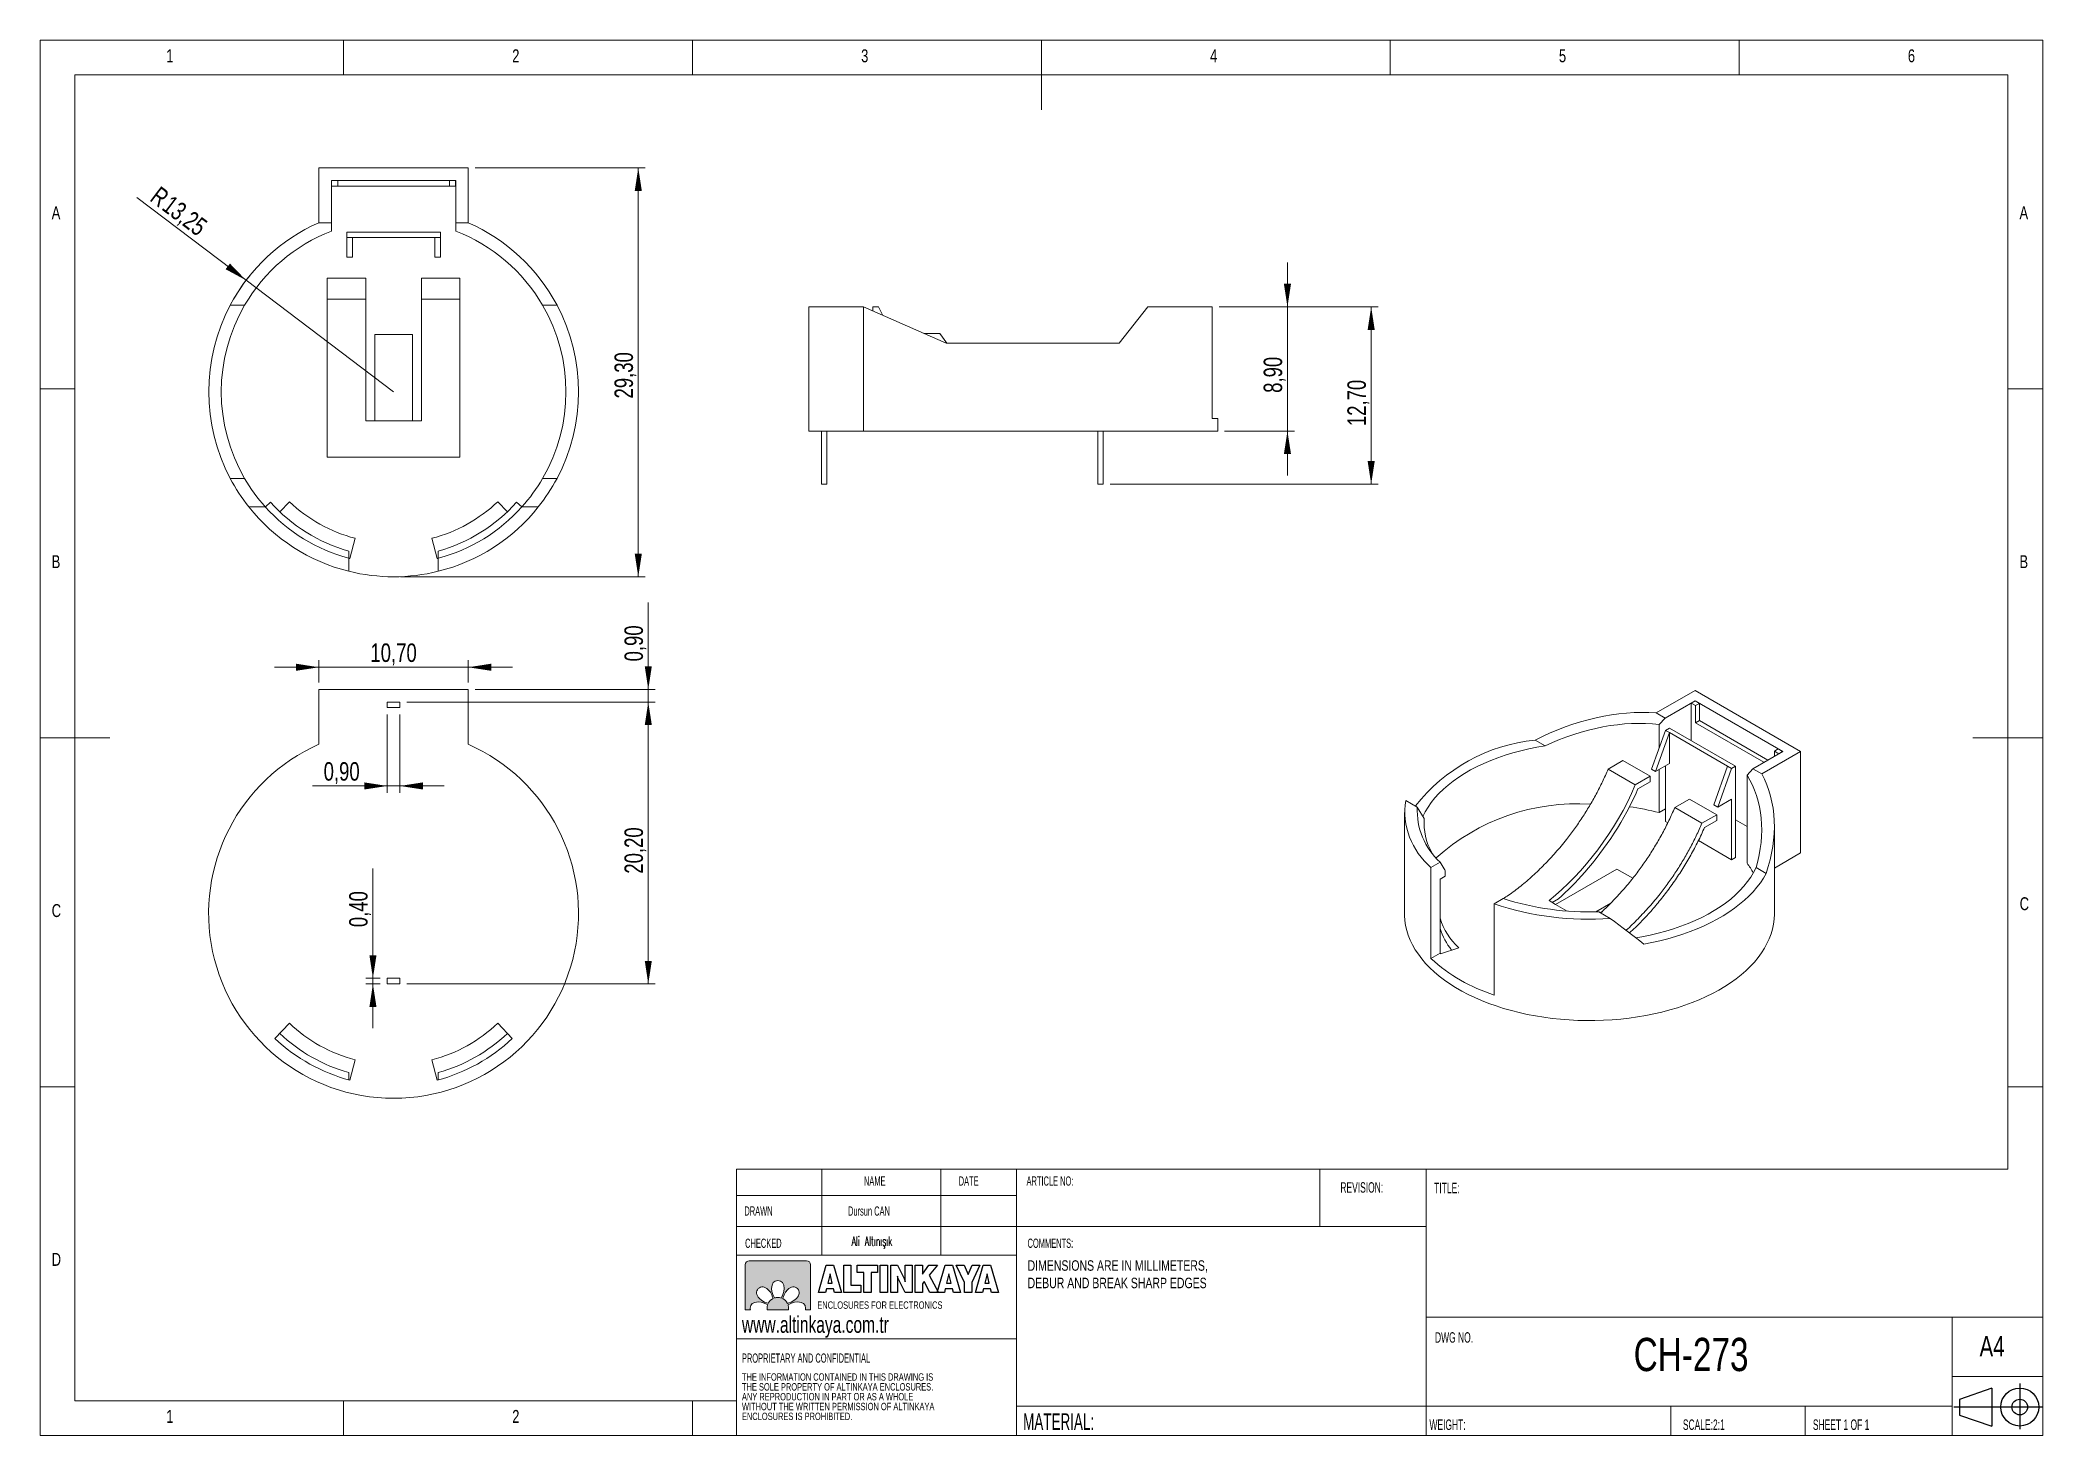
# Model space of a CAD drawing. Header units: millimetres. Extents: x 5 to 292, y 5 to 205.
import ezdxf

# ---------------------------------------------------------------- set-up
doc = ezdxf.new("R2010")
doc.units = ezdxf.units.MM
doc.layers.add('FORMAT', color=7, linetype='Continuous')
doc.layers.add('LAYER2', color=1, linetype='Continuous')
doc.layers.add('LAYER1', color=7, linetype='Continuous', lineweight=15)
doc.styles.add('SLDTEXTSTYLE0', font='TXT', dxfattribs={"width": 0.7})
doc.styles.add('SLDTEXTSTYLE1', font='TXT', dxfattribs={"width": 0.75})
doc.styles.add('SLDTEXTSTYLE2', font='TXT', dxfattribs={"width": 0.605})
doc.styles.add('SLDTEXTSTYLE3', font='TXT', dxfattribs={"width": 0.605, "bigfont": 'bigfont'})
doc.dimstyles.new('SLDDIMSTYLE0', dxfattribs={"dimtxt": 2.645833, "dimasz": 3.302, "dimexe": 0, "dimexo": 0.0625, "dimgap": 0.661458, "dimtad": 2, "dimlfac": 0.5, "dimrnd": 1e-09, "dimzin": 12, "dimdsep": 46, "dimtxsty": 'SLDTEXTSTYLE1', "dimsah": 1, "dimcen": 0.09, "dimadec": 0, "dimazin": 0, "dimtfac": 1, "dimtofl": 0, "dimtmove": 0, "dimatfit": 3, "dimfxl": 1, "dimtolj": 1, "dimtzin": 12, "dimarcsym": 0})
doc.dimstyles.new('SLDDIMSTYLE1', dxfattribs={"dimtxt": 2.645833, "dimasz": 3.302, "dimexe": 0, "dimexo": 0.0625, "dimgap": 0.661458, "dimtad": 2, "dimlfac": 0.5, "dimrnd": 1e-09, "dimzin": 12, "dimdsep": 46, "dimtxsty": 'SLDTEXTSTYLE1', "dimsah": 1, "dimcen": 0.09, "dimadec": 0, "dimazin": 0, "dimtfac": 1, "dimtofl": 0, "dimtmove": 0, "dimatfit": 3, "dimfxl": 1, "dimtolj": 1, "dimtzin": 12, "dimarcsym": 0})
doc.dimstyles.new('SLDDIMSTYLE2', dxfattribs={"dimtxt": 2.645833, "dimasz": 3.302, "dimexe": 0, "dimexo": 0.0625, "dimgap": 0.661458, "dimtad": 2, "dimlfac": 0.5, "dimrnd": 1e-09, "dimzin": 12, "dimdsep": 46, "dimtxsty": 'SLDTEXTSTYLE1', "dimsah": 1, "dimcen": 0.09, "dimadec": 0, "dimazin": 0, "dimtfac": 1, "dimtofl": 0, "dimtmove": 0, "dimatfit": 3, "dimfxl": 1, "dimtolj": 1, "dimtzin": 12, "dimarcsym": 0})

# ---------------------------------------------------------------- blocks, each defined once
blk = doc.blocks.new('Block4')
at = {"color": 7, "linetype": 'Continuous', "lineweight": 0, "insert": (0.07, 1.37), "char_height": 1.3229, "attachment_point": 1, "style": 'SLDTEXTSTYLE0'}
blk.add_mtext('ENCLOSURES FOR ELECTRONICS', dxfattribs=at)
blk = doc.blocks.new('Block5')
at = {"layer": 'FORMAT'}
for p, q in [((6.79, 7.34), (1.01, 5.34)), ((6.79, 7.34), (6.79, 0.54)), ((11.82, 8.19), (11.82, 0)), ((0, 4.03), (15.88, 4.03)), ((1.01, 5.34), (1.01, 2.54)), ((1.01, 2.54), (6.79, 0.54))]:
    blk.add_line(p, q, dxfattribs=at)
for radius in [3.4, 1.4]:
    blk.add_circle((11.82, 3.99), radius, dxfattribs=at)
blk = doc.blocks.new('Block6')
at = {"layer": 'FORMAT', "color": 250}
for p, q in [((0, 0), (1.27, 4.36)), ((1.27, 4.36), (2.44, 4.36)), ((2.44, 4.36), (3.71, 0)), ((4.04, 0), (4.04, 4.36)), ((4.04, 4.36), (5.2, 4.36)), ((5.2, 4.36), (5.2, 1.16)), ((6.19, 3.21), (6.19, 4.36)), ((6.19, 4.36), (9.41, 4.36)), ((7.23, 3.21), (6.19, 3.21)), ((7.23, 0), (7.23, 3.21)), ((9.41, 3.21), (8.39, 3.21)), ((8.39, 3.21), (8.39, 0)), ((9.41, 4.36), (9.41, 3.21)), ((9.82, 0), (9.82, 4.36)), ((9.82, 4.36), (11, 4.36)), ((11, 4.36), (11, 0)), ((11.52, 0), (11.52, 4.36)), ((11.52, 4.36), (12.62, 4.36)), ((12.62, 4.36), (13.64, 2.33)), ((13.82, 2.3), (13.82, 4.36)), ((13.82, 4.36), (14.92, 4.36)), ((14.92, 4.36), (14.92, 0)), ((15.42, 0), (15.42, 4.36)), ((15.42, 4.36), (16.57, 4.36)), ((16.57, 4.36), (16.57, 2.92)), ((16.57, 2.92), (17.61, 4.36)), ((17.61, 4.36), (18.96, 4.36)), ((18.96, 4.36), (17.67, 2.75)), ((18.94, 0), (20.21, 4.36)), ((20.21, 4.36), (21.38, 4.36)), ((21.38, 4.36), (22.65, 0)), ((23.27, 1.61), (21.94, 4.36)), ((21.94, 4.36), (23.22, 4.36)), ((23.22, 4.36), (23.84, 2.87)), ((23.84, 2.87), (24.47, 4.36)), ((25.72, 4.36), (24.42, 1.61)), ((24.47, 4.36), (25.72, 4.36)), ((25, 0), (26.27, 4.36)), ((26.27, 4.36), (27.44, 4.36)), ((27.44, 4.36), (28.71, 0)), ((1.14, 0), (0, 0)), ((1.28, 0.58), (1.14, 0)), ((2.43, 0.58), (1.28, 0.58)), ((1.86, 3), (1.49, 1.49)), ((1.49, 1.49), (2.22, 1.49)), ((2.22, 1.49), (1.86, 3)), ((2.56, 0), (2.43, 0.58)), ((3.71, 0), (2.56, 0)), ((6.77, 0), (4.04, 0)), ((5.2, 1.16), (6.77, 1.16)), ((6.77, 1.16), (6.77, 0)), ((8.39, 0), (7.23, 0)), ((11, 0), (9.82, 0)), ((12.62, 0), (11.52, 0)), ((12.62, 2.04), (12.62, 0)), ((13.82, 0), (12.8, 2.01)), ((14.92, 0), (13.82, 0)), ((16.57, 0), (15.42, 0)), ((16.86, 1.75), (16.57, 1.39)), ((16.57, 1.39), (16.57, 0)), ((17.74, 0), (16.86, 1.75)), ((17.67, 2.75), (19.12, 0)), ((19.12, 0), (17.74, 0)), ((20.08, 0), (18.94, 0)), ((20.22, 0.58), (20.08, 0)), ((21.37, 0.58), (20.22, 0.58)), ((20.8, 3), (20.43, 1.49)), ((20.43, 1.49), (21.16, 1.49)), ((21.16, 1.49), (20.8, 3)), ((21.5, 0), (21.37, 0.58)), ((22.65, 0), (21.5, 0)), ((23.27, 0), (23.27, 1.61)), ((24.42, 0), (23.27, 0)), ((24.42, 1.61), (24.42, 0)), ((26.14, 0), (25, 0)), ((26.28, 0.58), (26.14, 0)), ((27.43, 0.58), (26.28, 0.58)), ((26.86, 3), (26.49, 1.49)), ((26.49, 1.49), (27.21, 1.49)), ((27.21, 1.49), (26.86, 3)), ((27.56, 0), (27.43, 0.58)), ((28.71, 0), (27.56, 0))]:
    blk.add_line(p, q, dxfattribs=at)
for points in [[(12.7, 2.26), (12.67, 2.37), (12.63, 2.5), (12.59, 2.64)], [(12.59, 2.64), (12.6, 2.56), (12.61, 2.48), (12.62, 2.4)], [(12.62, 2.4), (12.62, 2.31), (12.62, 2.19), (12.62, 2.04)], [(12.8, 2.01), (12.77, 2.07), (12.74, 2.16), (12.7, 2.26)], [(13.64, 2.33), (13.67, 2.28), (13.7, 2.19), (13.73, 2.09)], [(13.73, 2.09), (13.77, 1.99), (13.81, 1.86), (13.85, 1.71)], [(13.82, 1.97), (13.82, 2.06), (13.82, 2.17), (13.82, 2.3)], [(13.85, 1.71), (13.84, 1.79), (13.83, 1.87), (13.82, 1.97)]]:
    blk.add_open_spline(points, degree=3, dxfattribs=at)
blk = doc.blocks.new('SW_NOTE_0')
at = {"layer": 'LAYER1', "color": 0, "char_height": 1.5, "attachment_point": 1, "style": 'SLDTEXTSTYLE1'}
for s, insert in [('DIMENSIONS ARE IN MILLIMETERS, ', (0, 1.93)), ('DEBUR AND BREAK SHARP EDGES', (0, -0.57))]:
    blk.add_mtext(s, dxfattribs=dict(at, insert=insert))
blk = doc.blocks.new('SW_NOTE_1')
at = {"layer": 'LAYER1', "color": 0, "char_height": 1.0583, "attachment_point": 1, "style": 'SLDTEXTSTYLE2'}
for s, insert in [('THE INFORMATION CONTAINED IN THIS DRAWING IS ', (0, 1.36)), ('ANY REPRODUCTION IN PART OR AS A WHOLE ', (0, -1.46)), ('WITHOUT THE WRITTEN PERMISSION OF ALTINKAYA ', (0, -2.87)), ('THE SOLE PROPERTY OF ALTINKAYA ENCLOSURES.  ', (0, -0.05)), ('ENCLOSURES IS PROHIBITED.', (0, -4.28))]:
    blk.add_mtext(s, dxfattribs=dict(at, insert=insert))
blk = doc.blocks.new('*D6')
at = {"layer": 'LAYER1'}
for q in [(18.87, 182.43), (55.66, 154.58)]:
    blk.add_line((34.53, 170.57), q, dxfattribs=at)
blk.add_arc((55.66, 154.58), 26.5, 140.7239, 149.9393, dxfattribs=at)
blk.add_solid([(34.53, 170.57), (32.21, 172.97), (31.59, 172.16)], dxfattribs=at)
at = {"layer": 'LAYER1', "attachment_point": 1, "rotation": 322.885, "style": 'SLDTEXTSTYLE1'}
for s, insert, char_height in [('R', (22.19, 184.18), 2.65), ('13,25', (23.9, 182.89), 2.646)]:
    blk.add_mtext(s, dxfattribs=dict(at, insert=insert, char_height=char_height))
blk = doc.blocks.new('*D7')
at = {"layer": 'LAYER1'}
for p, q in [((67.36, 186.68), (91.73, 186.68)), ((90.73, 186.68), (90.73, 128.08)), ((56.66, 128.08), (91.73, 128.08))]:
    blk.add_line(p, q, dxfattribs=at)
for points in [[(90.73, 186.68), (90.22, 183.38), (91.24, 183.38)], [(90.73, 128.08), (91.24, 131.38), (90.22, 131.38)]]:
    blk.add_solid(points, dxfattribs=at)
at = {"layer": 'LAYER1', "insert": (87.32, 153.63), "char_height": 2.646, "attachment_point": 1, "rotation": 90, "style": 'SLDTEXTSTYLE1'}
blk.add_mtext('29,30', dxfattribs=at)
blk = doc.blocks.new('*D8')
at = {"layer": 'LAYER1'}
for p, q in [((183.76, 166.76), (183.76, 173.11)), ((173.98, 166.76), (184.76, 166.76)), ((183.76, 166.76), (183.76, 148.96)), ((174.76, 148.96), (184.76, 148.96)), ((183.76, 148.96), (183.76, 142.61))]:
    blk.add_line(p, q, dxfattribs=at)
for points in [[(183.76, 166.76), (184.27, 170.07), (183.25, 170.07)], [(183.76, 148.96), (183.25, 145.66), (184.27, 145.66)]]:
    blk.add_solid(points, dxfattribs=at)
at = {"layer": 'LAYER1', "insert": (180.35, 154.44), "char_height": 2.646, "attachment_point": 1, "rotation": 90, "style": 'SLDTEXTSTYLE1'}
blk.add_mtext('8,90', dxfattribs=at)
blk = doc.blocks.new('*D9')
at = {"layer": 'LAYER1'}
for p, q in [((173.98, 166.76), (196.76, 166.76)), ((195.76, 141.36), (195.76, 166.76)), ((158.36, 141.36), (196.76, 141.36))]:
    blk.add_line(p, q, dxfattribs=at)
for points in [[(195.76, 166.76), (195.25, 163.46), (196.27, 163.46)], [(195.76, 141.36), (196.27, 144.67), (195.25, 144.67)]]:
    blk.add_solid(points, dxfattribs=at)
at = {"layer": 'LAYER1', "insert": (192.35, 149.67), "char_height": 2.646, "attachment_point": 1, "rotation": 90, "style": 'SLDTEXTSTYLE1'}
blk.add_mtext('12,70', dxfattribs=at)
blk = doc.blocks.new('*D10')
at = {"layer": 'LAYER1'}
for p, q in [((57.56, 110.13), (93.16, 110.13)), ((92.16, 110.13), (92.16, 69.73)), ((57.56, 69.73), (93.16, 69.73))]:
    blk.add_line(p, q, dxfattribs=at)
for points in [[(92.16, 110.13), (91.66, 106.83), (92.67, 106.83)], [(92.16, 69.73), (92.67, 73.03), (91.66, 73.03)]]:
    blk.add_solid(points, dxfattribs=at)
at = {"layer": 'LAYER1', "insert": (88.75, 85.53), "char_height": 2.646, "attachment_point": 1, "rotation": 90, "style": 'SLDTEXTSTYLE1'}
blk.add_mtext('20,20', dxfattribs=at)
blk = doc.blocks.new('*D11')
at = {"layer": 'LAYER1'}
for p, q in [((92.16, 111.93), (92.16, 124.38)), ((57.56, 110.13), (93.16, 110.13)), ((67.36, 111.93), (93.16, 111.93)), ((92.16, 110.13), (92.16, 111.93)), ((92.16, 110.13), (92.16, 103.78))]:
    blk.add_line(p, q, dxfattribs=at)
for points in [[(92.16, 111.93), (92.67, 115.23), (91.66, 115.23)], [(92.16, 110.13), (91.66, 106.83), (92.67, 106.83)]]:
    blk.add_solid(points, dxfattribs=at)
at = {"layer": 'LAYER1', "insert": (88.75, 115.95), "char_height": 2.646, "attachment_point": 1, "rotation": 90, "style": 'SLDTEXTSTYLE1'}
blk.add_mtext('0,90', dxfattribs=at)
blk = doc.blocks.new('*D12')
at = {"layer": 'LAYER1'}
for p, q in [((54.76, 108.33), (54.76, 97.1)), ((56.56, 108.33), (56.56, 97.1)), ((54.76, 98.1), (44.05, 98.1)), ((54.76, 98.1), (56.56, 98.1)), ((56.56, 98.1), (62.91, 98.1))]:
    blk.add_line(p, q, dxfattribs=at)
for points in [[(54.76, 98.1), (51.46, 98.61), (51.46, 97.59)], [(56.56, 98.1), (59.87, 97.59), (59.87, 98.61)]]:
    blk.add_solid(points, dxfattribs=at)
at = {"layer": 'LAYER1', "insert": (45.64, 101.51), "char_height": 2.646, "attachment_point": 1, "style": 'SLDTEXTSTYLE1'}
blk.add_mtext('0,90', dxfattribs=at)
blk = doc.blocks.new('*D13')
at = {"layer": 'LAYER1'}
for p, q in [((52.7, 70.53), (52.7, 86.29)), ((53.76, 70.53), (51.7, 70.53)), ((53.76, 69.73), (51.7, 69.73)), ((52.7, 70.53), (52.7, 69.73)), ((52.7, 69.73), (52.7, 63.38))]:
    blk.add_line(p, q, dxfattribs=at)
for points in [[(52.7, 70.53), (53.21, 73.83), (52.2, 73.83)], [(52.7, 69.73), (52.2, 66.43), (53.21, 66.43)]]:
    blk.add_solid(points, dxfattribs=at)
at = {"layer": 'LAYER1', "insert": (49.29, 77.86), "char_height": 2.646, "attachment_point": 1, "rotation": 90, "style": 'SLDTEXTSTYLE1'}
blk.add_mtext('0,40', dxfattribs=at)
blk = doc.blocks.new('*D14')
at = {"layer": 'LAYER1'}
for p, q in [((44.96, 115.11), (38.61, 115.11)), ((44.96, 112.93), (44.96, 116.11)), ((44.96, 115.11), (66.36, 115.11)), ((66.36, 112.93), (66.36, 116.11)), ((66.36, 115.11), (72.71, 115.11))]:
    blk.add_line(p, q, dxfattribs=at)
for points in [[(44.96, 115.11), (41.66, 115.62), (41.66, 114.6)], [(66.36, 115.11), (69.67, 114.6), (69.67, 115.62)]]:
    blk.add_solid(points, dxfattribs=at)
at = {"layer": 'LAYER1', "insert": (52.34, 118.52), "char_height": 2.646, "attachment_point": 1, "style": 'SLDTEXTSTYLE1'}
blk.add_mtext('10,70', dxfattribs=at)

msp = doc.modelspace()

# ---------------------------------------------------------------- hatches: boundary and pattern name
at = {"layer": 'LAYER2'}
h = msp.add_hatch(color=256, dxfattribs=at)
edge = h.paths.add_edge_path(flags=0)
edge.add_spline(control_points=[(106.639, 30.053), (106.317, 30.053), (106.054, 29.79), (106.054, 29.468)], knot_values=[0.9444444, 0.9444444, 0.9444444, 0.9444444, 1, 1, 1, 1], weights=[1, 1, 1, 1], degree=3, periodic=0)
edge.add_line((106.054, 29.468), (106.054, 23.031))
edge.add_line((106.054, 23.031), (106.792, 23.031))
edge.add_spline(control_points=[(106.792, 23.031), (106.775, 23.102), (106.767, 23.178), (106.767, 23.259)], knot_values=[0.7777778, 0.7777778, 0.7777778, 0.7777778, 0.8333333, 0.8333333, 0.8333333, 0.8333333], weights=[1, 1, 1, 1], degree=3, periodic=0)
edge.add_spline(control_points=[(106.767, 23.259), (106.765, 23.823), (107.187, 24.145), (107.895, 24.158)], knot_values=[0.7222222, 0.7222222, 0.7222222, 0.7222222, 0.7777778, 0.7777778, 0.7777778, 0.7777778], weights=[1, 1, 1, 1], degree=3, periodic=0)
edge.add_spline(control_points=[(107.895, 24.158), (108.515, 24.169), (109.131, 23.823), (109.274, 23.737)], knot_values=[0.6666667, 0.6666667, 0.6666667, 0.6666667, 0.7222222, 0.7222222, 0.7222222, 0.7222222], weights=[1, 1, 1, 1], degree=3, periodic=0)
edge.add_spline(control_points=[(109.274, 23.737), (109.224, 23.585), (109.196, 23.423), (109.196, 23.254)], knot_values=[0.6111111, 0.6111111, 0.6111111, 0.6111111, 0.6666667, 0.6666667, 0.6666667, 0.6666667], weights=[1, 1, 1, 1], degree=3, periodic=0)
edge.add_spline(control_points=[(109.196, 23.254), (109.196, 23.178), (109.202, 23.104), (109.212, 23.031)], knot_values=[0.5555556, 0.5555556, 0.5555556, 0.5555556, 0.6111111, 0.6111111, 0.6111111, 0.6111111], weights=[1, 1, 1, 1], degree=3, periodic=0)
edge.add_line((109.212, 23.031), (112.257, 23.031))
edge.add_spline(control_points=[(112.257, 23.031), (112.267, 23.104), (112.273, 23.178), (112.273, 23.254)], knot_values=[0.4444444, 0.4444444, 0.4444444, 0.4444444, 0.5, 0.5, 0.5, 0.5], weights=[1, 1, 1, 1], degree=3, periodic=0)
edge.add_spline(control_points=[(112.273, 23.254), (112.273, 23.42), (112.247, 23.58), (112.198, 23.729)], knot_values=[0.3888889, 0.3888889, 0.3888889, 0.3888889, 0.4444444, 0.4444444, 0.4444444, 0.4444444], weights=[1, 1, 1, 1], degree=3, periodic=0)
edge.add_spline(control_points=[(112.198, 23.729), (112.345, 23.817), (112.958, 24.16), (113.575, 24.148)], knot_values=[0.3333333, 0.3333333, 0.3333333, 0.3333333, 0.3888889, 0.3888889, 0.3888889, 0.3888889], weights=[1, 1, 1, 1], degree=3, periodic=0)
edge.add_spline(control_points=[(113.575, 24.148), (114.283, 24.135), (114.704, 23.813), (114.702, 23.249)], knot_values=[0.2777778, 0.2777778, 0.2777778, 0.2777778, 0.3333333, 0.3333333, 0.3333333, 0.3333333], weights=[1, 1, 1, 1], degree=3, periodic=0)
edge.add_spline(control_points=[(114.702, 23.249), (114.702, 23.172), (114.695, 23.099), (114.679, 23.031)], knot_values=[0.2222222, 0.2222222, 0.2222222, 0.2222222, 0.2777778, 0.2777778, 0.2777778, 0.2777778], weights=[1, 1, 1, 1], degree=3, periodic=0)
edge.add_line((114.679, 23.031), (115.416, 23.031))
edge.add_line((115.416, 23.031), (115.416, 29.468))
edge.add_spline(control_points=[(115.416, 29.468), (115.416, 29.79), (115.153, 30.053), (114.83, 30.053)], knot_values=[0.0555556, 0.0555556, 0.0555556, 0.0555556, 0.1111111, 0.1111111, 0.1111111, 0.1111111], weights=[1, 1, 1, 1], degree=3, periodic=0)
edge.add_line((114.83, 30.053), (106.639, 30.053))
edge = h.paths.add_edge_path(flags=0)
edge.add_spline(control_points=[(111.218, 24.714), (111.066, 24.765), (110.904, 24.792), (110.735, 24.792)], knot_values=[0.6666667, 0.6666667, 0.6666667, 0.6666667, 0.8333333, 0.8333333, 0.8333333, 0.8333333], weights=[1, 1, 1, 1], degree=3, periodic=0)
edge.add_spline(control_points=[(110.735, 24.792), (110.569, 24.792), (110.409, 24.766), (110.259, 24.717)], knot_values=[0.8333333, 0.8333333, 0.8333333, 0.8333333, 1, 1, 1, 1], weights=[1, 1, 1, 1], degree=3, periodic=0)
edge.add_spline(control_points=[(110.259, 24.717), (110.171, 24.865), (109.829, 25.477), (109.84, 26.094)], knot_values=[0, 0, 0, 0, 0.1666667, 0.1666667, 0.1666667, 0.1666667], weights=[1, 1, 1, 1], degree=3, periodic=0)
edge.add_spline(control_points=[(109.84, 26.094), (109.854, 26.802), (110.175, 27.224), (110.74, 27.221)], knot_values=[0.1666667, 0.1666667, 0.1666667, 0.1666667, 0.3333333, 0.3333333, 0.3333333, 0.3333333], weights=[1, 1, 1, 1], degree=3, periodic=0)
edge.add_spline(control_points=[(110.74, 27.221), (111.304, 27.224), (111.625, 26.802), (111.639, 26.094)], knot_values=[0.3333333, 0.3333333, 0.3333333, 0.3333333, 0.5, 0.5, 0.5, 0.5], weights=[1, 1, 1, 1], degree=3, periodic=0)
edge.add_spline(control_points=[(111.639, 26.094), (111.65, 25.473), (111.304, 24.857), (111.218, 24.714)], knot_values=[0.5, 0.5, 0.5, 0.5, 0.6666667, 0.6666667, 0.6666667, 0.6666667], weights=[1, 1, 1, 1], degree=3, periodic=0)
edge = h.paths.add_edge_path(flags=0)
edge.add_spline(control_points=[(109.367, 25.9), (109.812, 25.471), (110.003, 24.792), (110.044, 24.629)], knot_values=[0.6, 0.6, 0.6, 0.6, 0.8, 0.8, 0.8, 0.8], weights=[1, 1, 1, 1], degree=3, periodic=0)
edge.add_spline(control_points=[(110.044, 24.629), (109.752, 24.481), (109.512, 24.243), (109.363, 23.952)], knot_values=[0.8, 0.8, 0.8, 0.8, 1, 1, 1, 1], weights=[1, 1, 1, 1], degree=3, periodic=0)
edge.add_spline(control_points=[(109.363, 23.952), (109.195, 23.994), (108.522, 24.186), (108.095, 24.629)], knot_values=[0, 0, 0, 0, 0.2, 0.2, 0.2, 0.2], weights=[1, 1, 1, 1], degree=3, periodic=0)
edge.add_spline(control_points=[(108.095, 24.629), (107.604, 25.139), (107.533, 25.664), (107.933, 26.062)], knot_values=[0.2, 0.2, 0.2, 0.2, 0.4, 0.4, 0.4, 0.4], weights=[1, 1, 1, 1], degree=3, periodic=0)
edge.add_spline(control_points=[(107.933, 26.062), (108.331, 26.462), (108.856, 26.392), (109.367, 25.9)], knot_values=[0.4, 0.4, 0.4, 0.4, 0.6, 0.6, 0.6, 0.6], weights=[1, 1, 1, 1], degree=3, periodic=0)
edge = h.paths.add_edge_path(flags=0)
edge.add_spline(control_points=[(113.381, 24.622), (112.952, 24.176), (112.273, 23.985), (112.11, 23.944)], knot_values=[0.6, 0.6, 0.6, 0.6, 0.8, 0.8, 0.8, 0.8], weights=[1, 1, 1, 1], degree=3, periodic=0)
edge.add_spline(control_points=[(112.11, 23.944), (111.962, 24.237), (111.724, 24.476), (111.433, 24.625)], knot_values=[0.8, 0.8, 0.8, 0.8, 1, 1, 1, 1], weights=[1, 1, 1, 1], degree=3, periodic=0)
edge.add_spline(control_points=[(111.433, 24.625), (111.475, 24.793), (111.667, 25.466), (112.11, 25.894)], knot_values=[0, 0, 0, 0, 0.2, 0.2, 0.2, 0.2], weights=[1, 1, 1, 1], degree=3, periodic=0)
edge.add_spline(control_points=[(112.11, 25.894), (112.62, 26.385), (113.145, 26.455), (113.543, 26.055)], knot_values=[0.2, 0.2, 0.2, 0.2, 0.4, 0.4, 0.4, 0.4], weights=[1, 1, 1, 1], degree=3, periodic=0)
edge.add_spline(control_points=[(113.543, 26.055), (113.943, 25.657), (113.872, 25.132), (113.381, 24.622)], knot_values=[0.4, 0.4, 0.4, 0.4, 0.6, 0.6, 0.6, 0.6], weights=[1, 1, 1, 1], degree=3, periodic=0)

# ---------------------------------------------------------------- linework, layer by layer
at = {"color": 7, "linetype": 'Continuous', "lineweight": 15}
for p, q in [((66.364, 186.681), (44.964, 186.681)), ((44.964, 186.681), (44.964, 178.825)), ((66.364, 178.825), (66.364, 186.681)), ((64.564, 184.881), (46.764, 184.881)), ((46.764, 184.881), (46.764, 178.825)), ((46.784, 184.861), (46.784, 184.061)), ((47.664, 184.861), (46.784, 184.861)), ((46.784, 184.061), (47.664, 184.061)), ((47.664, 184.861), (47.664, 184.061)), ((63.664, 184.861), (47.664, 184.861)), ((47.664, 184.061), (63.664, 184.061)), ((63.664, 184.061), (63.664, 184.861)), ((64.544, 184.861), (63.664, 184.861)), ((63.664, 184.061), (64.544, 184.061)), ((64.544, 184.061), (64.544, 184.861)), ((64.564, 178.825), (64.564, 184.881)), ((44.964, 178.825), (46.764, 178.825)), ((46.764, 177.622), (46.764, 178.825)), ((64.564, 178.825), (66.364, 178.825)), ((64.564, 178.825), (64.564, 177.622)), ((62.364, 177.481), (48.964, 177.481)), ((48.964, 177.481), (48.964, 176.681)), ((48.964, 176.681), (48.964, 173.881)), ((48.964, 176.681), (49.764, 176.681)), ((49.764, 173.881), (49.764, 176.681)), ((61.564, 176.681), (49.764, 176.681)), ((61.564, 176.681), (62.364, 176.681)), ((61.564, 176.681), (61.564, 173.881)), ((62.364, 176.681), (62.364, 177.481)), ((62.364, 173.881), (62.364, 176.681)), ((49.764, 173.881), (48.964, 173.881)), ((62.364, 173.881), (61.564, 173.881)), ((51.664, 170.881), (46.164, 170.881)), ((46.164, 167.881), (46.164, 170.881)), ((51.664, 167.881), (51.664, 170.881)), ((65.164, 170.881), (59.664, 170.881)), ((59.664, 170.881), (59.664, 167.881)), ((65.164, 167.881), (65.164, 170.881)), ((32.245, 166.981), (34.303, 166.981)), ((51.664, 167.881), (46.164, 167.881)), ((65.164, 167.881), (59.664, 167.881)), ((77.026, 166.981), (79.084, 166.981)), ((115.163, 166.764), (115.163, 148.964)), ((115.163, 166.764), (123.019, 166.764)), ((123.019, 166.764), (123.019, 148.964)), ((134.863, 161.564), (123.019, 166.764)), ((124.363, 166.764), (124.363, 166.174)), ((124.363, 166.764), (125.163, 166.764)), ((125.163, 166.764), (125.795, 165.545)), ((163.763, 166.764), (159.663, 161.564)), ((163.763, 166.764), (172.978, 166.764)), ((172.978, 150.764), (172.978, 166.764)), ((52.964, 162.82), (52.964, 150.42)), ((58.364, 162.82), (52.964, 162.82)), ((58.364, 150.42), (58.364, 162.82)), ((133.963, 162.964), (131.674, 162.964)), ((134.946, 161.564), (133.963, 162.964)), ((159.663, 161.564), (134.863, 161.564)), ((52.964, 150.42), (51.664, 150.42)), ((52.964, 150.42), (58.364, 150.42)), ((59.664, 150.42), (58.364, 150.42)), ((173.763, 150.764), (172.978, 150.764)), ((173.763, 148.964), (173.763, 150.764)), ((115.163, 148.964), (123.019, 148.964)), ((116.963, 141.364), (116.963, 148.964)), ((117.763, 141.364), (117.763, 148.964)), ((123.019, 148.964), (173.763, 148.964)), ((156.563, 141.364), (156.563, 148.964)), ((157.363, 141.364), (157.363, 148.964)), ((46.164, 145.22), (65.164, 145.22)), ((32.245, 142.181), (34.303, 142.181)), ((77.026, 142.181), (79.084, 142.181)), ((117.763, 141.364), (116.963, 141.364)), ((157.363, 141.364), (156.563, 141.364)), ((34.928, 138.081), (37.284, 138.081)), ((37.284, 138.081), (38.028, 138.749)), ((40.727, 138.84), (39.35, 137.39)), ((71.979, 137.39), (70.602, 138.84)), ((73.301, 138.749), (74.045, 138.081)), ((74.045, 138.081), (76.401, 138.081)), ((49.404, 130.687), (50.164, 133.589)), ((61.164, 133.589), (61.925, 130.687)), ((49.264, 130.724), (49.264, 128.865)), ((62.064, 128.865), (62.064, 130.724)), ((44.964, 104.075), (44.964, 111.931)), ((44.964, 111.931), (66.364, 111.931)), ((56.564, 110.131), (54.764, 110.131)), ((54.764, 110.131), (54.764, 109.331)), ((54.764, 109.331), (56.564, 109.331)), ((56.564, 109.331), (56.564, 110.131)), ((66.364, 111.931), (66.364, 104.075)), ((242.167, 111.78), (236.612, 108.573)), ((242.167, 110.311), (237.884, 107.838)), ((242.167, 110.294), (241.601, 109.968)), ((241.601, 109.968), (241.601, 104.596)), ((241.601, 109.968), (242.223, 109.609)), ((257.299, 103.045), (242.167, 111.78)), ((254.753, 103.045), (242.167, 110.311)), ((242.167, 110.311), (242.167, 110.294)), ((242.789, 109.935), (242.167, 110.294)), ((242.789, 109.935), (242.223, 109.609)), ((242.223, 107.159), (242.223, 109.609)), ((242.789, 107.485), (242.789, 109.935)), ((236.612, 108.573), (237.884, 107.838)), ((237.034, 106.916), (237.884, 107.838)), ((237.034, 106.916), (237.034, 103.568)), ((238.49, 106.392), (237.924, 106.065)), ((247.965, 100.922), (238.49, 106.392)), ((242.789, 107.485), (242.223, 107.159)), ((242.223, 107.159), (252.052, 101.485)), ((252.617, 101.812), (242.789, 107.485)), ((219.242, 104.685), (220.698, 103.845)), ((237.924, 106.065), (235.944, 100.513)), ((236.51, 100.186), (238.49, 105.739)), ((237.924, 106.065), (238.49, 105.739)), ((246.834, 100.922), (238.49, 105.739)), ((238.49, 101.329), (238.49, 105.739)), ((253.537, 103.077), (254.103, 103.404)), ((254.725, 103.045), (254.103, 103.404)), ((229.722, 100.513), (231.843, 101.738)), ((233.611, 98.268), (229.722, 100.513)), ((235.732, 99.493), (231.843, 101.738)), ((236.51, 100.186), (235.944, 100.513)), ((238.49, 101.329), (236.51, 100.186)), ((237.034, 100.489), (237.034, 94.283)), ((237.924, 101.003), (237.924, 93.001)), ((246.834, 100.922), (244.854, 95.37)), ((245.419, 95.043), (247.399, 100.595)), ((246.834, 100.922), (247.399, 100.595)), ((247.399, 100.595), (247.965, 100.922)), ((247.965, 100.922), (247.965, 87.857)), ((250.471, 100.572), (249.62, 99.65)), ((250.471, 100.572), (254.753, 103.045)), ((250.471, 100.572), (251.744, 99.838)), ((251.744, 99.838), (257.299, 103.045)), ((253.537, 103.077), (254.159, 102.718)), ((253.537, 102.343), (253.537, 103.077)), ((254.159, 102.718), (254.725, 103.045)), ((254.159, 102.718), (254.159, 102.702)), ((254.725, 103.045), (254.725, 103.028)), ((257.299, 103.045), (257.299, 88.51)), ((233.611, 98.268), (235.732, 99.493)), ((233.992, 97.671), (235.732, 98.676)), ((235.732, 99.493), (235.732, 98.676)), ((249.62, 99.65), (249.62, 87.017)), ((200.705, 96.038), (202.37, 95.077)), ((202.37, 95.077), (203.369, 93.412)), ((237.924, 94.797), (237.034, 94.283)), ((241.389, 96.227), (239.268, 95.002)), ((243.157, 92.757), (239.268, 95.002)), ((245.278, 93.982), (241.389, 96.227)), ((245.419, 95.043), (244.854, 95.37)), ((247.399, 96.186), (245.419, 95.043)), ((247.399, 96.186), (247.399, 87.531)), ((200.535, 94.309), (200.535, 79.775)), ((203.345, 92.268), (203.369, 92.596)), ((203.369, 92.596), (203.369, 93.412)), ((237.924, 93.001), (238.258, 92.808)), ((243.157, 92.757), (245.278, 93.982)), ((243.538, 92.161), (245.278, 93.165)), ((245.278, 93.982), (245.278, 93.165)), ((247.965, 93.229), (249.62, 92.274)), ((253.535, 79.775), (253.535, 92.335)), ((242.654, 90.27), (247.399, 87.531)), ((205.64, 87.183), (204.326, 86.424)), ((204.326, 73.36), (204.326, 86.424)), ((230.951, 86.191), (222.183, 81.129)), ((233.244, 84.867), (230.951, 86.191)), ((247.399, 87.531), (247.965, 87.857)), ((250.908, 86.405), (252.363, 85.565)), ((253.535, 86.337), (257.299, 88.51)), ((206.373, 85.157), (205.64, 84.734)), ((205.64, 74.119), (205.64, 84.734)), ((206.373, 85.157), (206.373, 85.973)), ((213.377, 81.199), (214.691, 81.958)), ((213.377, 68.135), (213.377, 81.199)), ((222.183, 81.129), (221.264, 81.66)), ((222.584, 81.941), (221.681, 81.419)), ((222.183, 81.129), (223.846, 80.169)), ((227.968, 80.06), (230.091, 81.286)), ((228.364, 80.071), (230.03, 79.109)), ((228.592, 79.939), (228.845, 80.085)), ((205.713, 74.046), (208.302, 74.921)), ((204.326, 73.36), (205.64, 74.119)), ((56.564, 70.531), (54.764, 70.531)), ((54.764, 70.531), (54.764, 69.731)), ((54.764, 69.731), (56.564, 69.731)), ((56.564, 69.731), (56.564, 70.531)), ((38.662, 61.915), (40.727, 64.091)), ((70.602, 64.091), (72.667, 61.915)), ((50.164, 58.84), (49.404, 55.938)), ((61.925, 55.938), (61.164, 58.84)), ((49.264, 55.975), (49.264, 57.012)), ((62.064, 57.012), (62.064, 55.975))]:
    msp.add_line(p, q, dxfattribs=at)
at = {"color": 22, "linetype": 'Continuous', "lineweight": 0}
for p, q in [((106.054, 23.031), (106.054, 29.468)), ((106.639, 30.053), (114.83, 30.053)), ((115.416, 29.468), (115.416, 23.031)), ((106.792, 23.031), (106.054, 23.031)), ((112.257, 23.031), (109.212, 23.031)), ((115.416, 23.031), (114.679, 23.031))]:
    msp.add_line(p, q, dxfattribs=at)
at = {"color": 7, "linetype": 'Continuous', "lineweight": 15, "flags": 128}
for points in [[(203.171, 93.742), (203.509, 94.407), (203.915, 95.081), (204.379, 95.743), (204.9, 96.391), (205.477, 97.023), (206.107, 97.637), (206.791, 98.233), (207.525, 98.807), (208.307, 99.36), (209.137, 99.89), (210.012, 100.395), (210.929, 100.874), (211.887, 101.326), (212.883, 101.75), (213.914, 102.144), (214.979, 102.508), (216.073, 102.841), (217.195, 103.142), (218.342, 103.41), (219.51, 103.644), (220.698, 103.845)], [(250.908, 86.405), (250.561, 85.719), (250.154, 85.045), (249.69, 84.383), (249.169, 83.735), (248.593, 83.103), (247.962, 82.489), (247.279, 81.894), (246.545, 81.319), (245.762, 80.766), (244.932, 80.236), (244.057, 79.731), (243.14, 79.252), (242.182, 78.8), (241.186, 78.376), (240.155, 77.982), (239.091, 77.618), (237.996, 77.285), (236.874, 76.984), (235.728, 76.716), (234.559, 76.482), (233.682, 76.33)], [(252.363, 85.565), (251.975, 84.892), (251.533, 84.23), (251.038, 83.58), (250.491, 82.945), (249.895, 82.325), (249.249, 81.721), (248.555, 81.136), (247.815, 80.57), (247.03, 80.024), (246.202, 79.499), (245.334, 78.998), (244.425, 78.52), (243.48, 78.067), (242.499, 77.64), (241.484, 77.239), (240.439, 76.866), (239.365, 76.522), (238.264, 76.206), (237.139, 75.921), (235.993, 75.665), (234.827, 75.441)], [(200.535, 79.775), (200.538, 79.522), (200.587, 78.809), (200.694, 78.099), (200.858, 77.393), (201.078, 76.691), (201.355, 75.997), (201.688, 75.31), (202.076, 74.634), (202.518, 73.968), (203.013, 73.315), (203.56, 72.676), (204.158, 72.053), (204.806, 71.446), (205.502, 70.857), (206.245, 70.288), (207.033, 69.739), (207.865, 69.212), (208.738, 68.708), (209.651, 68.228), (210.601, 67.773), (211.588, 67.344), (212.607, 66.942), (213.658, 66.568), (214.738, 66.223), (215.845, 65.907), (216.976, 65.621), (218.129, 65.366), (219.302, 65.142), (220.491, 64.95), (221.694, 64.79), (222.909, 64.663), (224.133, 64.569), (225.363, 64.507), (226.596, 64.479), (227.831, 64.483), (229.064, 64.521), (230.293, 64.593), (231.514, 64.697), (232.726, 64.833), (233.925, 65.003), (235.11, 65.204), (236.277, 65.437), (237.424, 65.701), (238.548, 65.996), (239.647, 66.32), (240.719, 66.674), (241.761, 67.056), (242.772, 67.466), (243.748, 67.903), (244.687, 68.365), (245.589, 68.852), (246.45, 69.363), (247.269, 69.896), (248.044, 70.451), (248.774, 71.026), (249.456, 71.62), (250.09, 72.232), (250.673, 72.86), (251.206, 73.503), (251.685, 74.16), (252.112, 74.829), (252.483, 75.509), (252.8, 76.198), (253.061, 76.894), (253.265, 77.597), (253.412, 78.305), (253.502, 79.016), (253.535, 79.728), (253.535, 79.775)]]:
    msp.add_lwpolyline(points, dxfattribs=at)
at = {"color": 7, "linetype": 'Continuous', "lineweight": 15}
for centre, radius, start, end in [((55.664, 154.581), 26.5, 113.8143, 152.10034), ((55.664, 154.581), 26.5, 27.89966, 66.1857), ((55.664, 154.581), 24.7, 111.12009, 149.86598), ((55.664, 154.581), 24.7, 30.13402, 68.87991), ((55.664, 154.581), 26.5, 152.10034, 207.89966), ((55.664, 154.581), 24.7, 149.86598, 210.13402), ((55.664, 154.581), 24.7, 329.86598, 30.13402), ((55.664, 154.581), 26.5, 332.10034, 27.89966), ((55.664, 154.581), 26.5, 207.89966, 218.50929), ((55.664, 154.581), 24.7, 210.13402, 221.91414), ((55.664, 154.581), 24.7, 318.08586, 329.86598), ((55.664, 154.581), 26.5, 321.49071, 332.10034), ((55.664, 154.581), 26.5, 218.50929, 256.02435), ((55.664, 154.581), 24.7, 221.91414, 254.98278), ((55.664, 154.581), 23.7, 221.91414, 254.33322), ((55.664, 154.581), 21.7, 226.49917, 255.31787), ((55.664, 154.581), 21.7, 284.68213, 313.50083), ((55.664, 154.581), 23.7, 285.66678, 318.08586), ((55.664, 154.581), 24.7, 285.01722, 318.08586), ((55.664, 154.581), 26.5, 283.97565, 321.49071), ((55.664, 154.581), 24.7, 254.98278, 255.31787), ((55.664, 154.581), 24.7, 284.68213, 285.01722), ((55.664, 154.581), 26.5, 256.02435, 283.97565), ((55.664, 79.831), 26.5, 113.8143, 66.1857), ((221.857, 79.658), 25.163, 95.96363, 141.75262), ((211.099, 94.464), 10.513, 171.38866, 229.88794), ((212.265, 94.551), 9.908, 176.96029, 228.04093), ((225.332, 65.319), 30.241, 86.47691, 132.04536), ((227.556, 57.005), 38.464, 75.73544, 82.22098), ((211.812, 92.72), 8.472, 175.31189, 209.45624), ((240.543, 80.016), 11.463, 29.45718, 37.63835), ((226.945, 121.914), 42.916, 251.56885, 274.12257), ((226.895, 119.894), 39.85, 252.16727, 272.11324), ((214.973, 82.073), 9.78, 197.38797, 226.9932), ((214.507, 80.406), 9.276, 197.08753, 218.91568), ((220.973, 91.745), 24.802, 227.84024, 252.16514), ((216.387, 84.859), 15.194, 224.98354, 225.3693), ((55.664, 79.831), 21.7, 226.49917, 255.31787), ((55.664, 79.831), 21.7, 284.68213, 313.50083), ((55.664, 79.831), 24.7, 226.49917, 255.31787), ((55.664, 79.831), 23.7, 226.49917, 254.33322), ((55.664, 79.831), 24.7, 284.68213, 313.50083), ((55.664, 79.831), 23.7, 285.66678, 313.50083)]:
    msp.add_arc(centre, radius, start, end, dxfattribs=at)
for centre, major_axis, ratio, start_param, end_param in [((227.035, 85.618), (24.172, 15.151), 0.7168779, 0.7787257, 1.4469432), ((227.035, 85.618), (22.53, 14.122), 0.7168779, 0.7317029, 1.4079463), ((227.035, 85.618), (22.53, 14.122), 0.7168779, 5.6014146, 6.277658), ((227.035, 85.618), (24.172, 15.151), 0.7168779, 5.5624177, 6.2306352), ((227.035, 77.221), (26.426, -19.658), 0.1003426, 1.3468415, 1.5320145)]:
    msp.add_ellipse(centre, major_axis=major_axis, ratio=ratio, start_param=start_param, end_param=end_param, dxfattribs=at)
for points in [[(46.164, 145.22), (46.164, 154.086), (46.164, 162.914), (46.164, 167.881)], [(51.664, 150.42), (51.664, 157.411), (51.664, 163.891), (51.664, 167.881)], [(59.664, 150.42), (59.664, 157.411), (59.664, 163.891), (59.664, 167.881)], [(65.164, 145.22), (65.164, 154.086), (65.164, 162.914), (65.164, 167.881)], [(221.264, 81.66), (226.207, 85.683), (230.79, 91.578), (233.611, 98.268)]]:
    msp.add_open_spline(points, degree=3, dxfattribs=at)
for points, knots in [([(49.264, 131.761), (49.264, 131.692), (49.264, 131.623), (49.264, 131.554), (49.264, 131.277), (49.264, 131), (49.264, 130.724)], [0.0032426915, 0.0032426915, 0.0032426915, 0.0032426915, 0.0034680676, 0.0034680676, 0.0034680676, 0.0043691035, 0.0043691035, 0.0043691035, 0.0043691035]), ([(62.064, 130.724), (62.064, 131), (62.064, 131.277), (62.064, 131.554), (62.064, 131.623), (62.064, 131.692), (62.064, 131.761)], [0.0025670266, 0.0025670266, 0.0025670266, 0.0025670266, 0.0034680635, 0.0034680635, 0.0034680635, 0.0036934399, 0.0036934399, 0.0036934399, 0.0036934399]), ([(214.699, 81.956), (214.95, 82.116), (215.786, 82.652), (217.193, 83.735), (218.906, 85.19), (220.577, 86.797), (222.194, 88.534), (223.634, 90.261), (224.901, 91.942), (226.007, 93.547), (227.05, 95.212), (228.023, 96.933), (228.928, 98.702), (229.456, 99.908), (229.722, 100.513)], [0, 0, 0, 0, 0.0420032, 0.1400863, 0.2382106, 0.3363389, 0.4344551, 0.5325819, 0.609748, 0.6870364, 0.764548, 0.8424202, 0.9208306, 1, 1, 1, 1]), ([(222.584, 81.941), (223.881, 83.085), (225.145, 84.352), (229.375, 89.148), (232.052, 93.23), (233.992, 97.671)], [0.29986462, 0.29986462, 0.29986462, 0.29986462, 0.5, 0.5, 1, 1, 1, 1]), ([(239.268, 95.002), (238.996, 94.383), (238.456, 93.151), (237.528, 91.344), (236.529, 89.588), (235.457, 87.89), (234.32, 86.255), (233.055, 84.595), (231.656, 82.934), (230.164, 81.325), (229.145, 80.364), (228.656, 79.903)], [0, 0, 0, 0, 0.1079788, 0.2149065, 0.3210958, 0.4267966, 0.5322007, 0.6374467, 0.7613969, 0.8853375, 1, 1, 1, 1]), ([(232.274, 77.408), (232.294, 77.425), (232.884, 77.928), (234.009, 79.051), (235.63, 80.775), (237.069, 82.506), (238.336, 84.186), (239.442, 85.791), (240.485, 87.456), (241.458, 89.177), (242.363, 90.946), (242.891, 92.152), (243.157, 92.757)], [0, 0, 0, 0, 0.0044576, 0.1326963, 0.2609191, 0.389156, 0.4900002, 0.5910044, 0.6923002, 0.7940672, 0.8965376, 1, 1, 1, 1]), ([(232.774, 77.028), (233.063, 77.292), (233.857, 78.018), (235.115, 79.324), (236.542, 80.928), (237.912, 82.631), (239.211, 84.409), (240.432, 86.256), (241.564, 88.163), (242.616, 90.134), (243.23, 91.483), (243.538, 92.161)], [0, 0, 0, 0, 0.066839, 0.1834965, 0.300223, 0.4170892, 0.5341784, 0.6495272, 0.7654196, 0.8821264, 1, 1, 1, 1]), ([(206.373, 85.973), (206.324, 86.054), (206.275, 86.135), (206.227, 86.215), (206.031, 86.538), (205.835, 86.86), (205.64, 87.183)], [0.0032426915, 0.0032426915, 0.0032426915, 0.0032426915, 0.0034680676, 0.0034680676, 0.0034680676, 0.0043691035, 0.0043691035, 0.0043691035, 0.0043691035])]:
    msp.add_open_spline(points, degree=3, knots=knots, dxfattribs=at)
at = {"color": 22, "linetype": 'Continuous', "lineweight": 0}
for points in [[(106.054, 29.468), (106.054, 29.79), (106.317, 30.053), (106.639, 30.053)], [(114.83, 30.053), (115.153, 30.053), (115.416, 29.79), (115.416, 29.468)], [(108.095, 24.629), (107.604, 25.139), (107.533, 25.664), (107.933, 26.062)], [(107.933, 26.062), (108.331, 26.462), (108.856, 26.392), (109.367, 25.9)], [(109.367, 25.9), (109.812, 25.471), (110.003, 24.792), (110.044, 24.629)], [(110.259, 24.717), (110.171, 24.865), (109.829, 25.477), (109.84, 26.094)], [(109.84, 26.094), (109.854, 26.802), (110.175, 27.224), (110.74, 27.221)], [(110.74, 27.221), (111.304, 27.224), (111.625, 26.802), (111.639, 26.094)], [(111.639, 26.094), (111.65, 25.473), (111.304, 24.857), (111.218, 24.714)], [(111.433, 24.625), (111.475, 24.793), (111.667, 25.466), (112.11, 25.894)], [(112.11, 25.894), (112.62, 26.385), (113.145, 26.455), (113.543, 26.055)], [(113.543, 26.055), (113.943, 25.657), (113.872, 25.132), (113.381, 24.622)], [(107.895, 24.158), (107.187, 24.145), (106.765, 23.823), (106.767, 23.259)], [(106.767, 23.259), (106.767, 23.178), (106.775, 23.102), (106.792, 23.031)], [(109.274, 23.737), (109.131, 23.823), (108.515, 24.169), (107.895, 24.158)], [(109.363, 23.952), (109.195, 23.994), (108.522, 24.186), (108.095, 24.629)], [(109.196, 23.254), (109.196, 23.423), (109.224, 23.585), (109.274, 23.737)], [(109.212, 23.031), (109.202, 23.104), (109.196, 23.178), (109.196, 23.254)], [(110.044, 24.629), (109.752, 24.481), (109.512, 24.243), (109.363, 23.952)], [(110.735, 24.792), (110.569, 24.792), (110.409, 24.766), (110.259, 24.717)], [(111.218, 24.714), (111.066, 24.765), (110.904, 24.792), (110.735, 24.792)], [(112.11, 23.944), (111.962, 24.237), (111.724, 24.476), (111.433, 24.625)], [(113.381, 24.622), (112.952, 24.176), (112.273, 23.985), (112.11, 23.944)], [(113.575, 24.148), (112.958, 24.16), (112.345, 23.817), (112.198, 23.729)], [(112.198, 23.729), (112.247, 23.58), (112.273, 23.42), (112.273, 23.254)], [(112.273, 23.254), (112.273, 23.178), (112.267, 23.104), (112.257, 23.031)], [(114.702, 23.249), (114.704, 23.813), (114.283, 24.135), (113.575, 24.148)], [(114.679, 23.031), (114.695, 23.099), (114.702, 23.172), (114.702, 23.249)]]:
    msp.add_open_spline(points, degree=3, dxfattribs=at)
at = {"layer": 'LAYER1'}
for p, q in [((292, 205), (5, 205)), ((5, 205), (5, 5)), ((48.5, 200), (48.5, 205)), ((98.5, 205), (98.5, 200)), ((148.5, 205), (148.5, 195)), ((198.5, 205), (198.5, 200)), ((248.5, 200), (248.5, 205)), ((292, 77.25), (292, 205)), ((287, 200), (10, 200)), ((10, 200), (10, 10)), ((287, 43.194), (287, 200)), ((10, 155), (5, 155)), ((287, 155), (292, 155)), ((5, 105), (15, 105)), ((292, 105), (282, 105)), ((292, 5), (292, 77.25)), ((10, 55), (5, 55)), ((287, 55), (292, 55)), ((159.451, 43.194), (104.828, 43.194)), ((104.828, 43.194), (104.828, 7.374)), ((117.048, 43.194), (117.048, 30.865)), ((134.087, 43.194), (134.087, 30.865)), ((144.94, 39.384), (144.94, 43.194)), ((159.451, 43.194), (287, 43.194)), ((188.39, 43.194), (188.39, 34.967)), ((203.628, 43.194), (203.628, 34.967)), ((104.828, 39.384), (144.94, 39.384)), ((144.94, 39.384), (144.94, 4.944)), ((104.828, 34.967), (144.94, 34.967)), ((144.94, 34.967), (203.628, 34.967)), ((203.628, 34.967), (203.628, 9.194)), ((104.828, 30.865), (144.94, 30.865)), ((203.628, 21.944), (292, 21.944)), ((279.028, 21.944), (279.028, 4.944)), ((104.828, 18.858), (144.94, 18.858)), ((10, 10), (98.5, 10)), ((48.5, 5), (48.5, 10)), ((98.5, 10), (104.828, 10)), ((98.5, 10), (98.5, 5)), ((144.94, 9.194), (279.028, 9.194)), ((203.628, 9.194), (203.628, 5)), ((238.708, 9.194), (238.708, 4.944)), ((104.828, 7.374), (104.828, 5)), ((5, 5), (292, 5))]:
    msp.add_line(p, q, dxfattribs=at)
at = {"layer": 'LAYER1', "color": 7}
for p, q in [((292.028, 13.444), (279.028, 13.444)), ((257.947, 4.944), (257.947, 9.194))]:
    msp.add_line(p, q, dxfattribs=at)

# ---------------------------------------------------------------- block references
at = {"color": 7, "linetype": 'Continuous'}
for name, p, xscale, yscale, zscale in [('Block6', (116.533, 25.491), 0.9, 0.9, 0.9), ('Block4', (116.319, 23.134), 0.8, 0.8, 0.8), ('Block5', (279.254, 5.897), 0.8, 0.8, 0.8)]:
    msp.add_blockref(name, p, dxfattribs=dict(at, xscale=xscale, yscale=yscale, zscale=zscale))
at = {"layer": 'LAYER1'}
for name, p in [('SW_NOTE_0', (146.518, 28.19)), ('SW_NOTE_1', (105.583, 12.562))]:
    msp.add_blockref(name, p, dxfattribs=at)

# ---------------------------------------------------------------- texts
at = {"color": 7, "linetype": 'Continuous', "lineweight": 0, "attachment_point": 1}
for s, insert, char_height, style in [('1', (23.083, 203.668), 1.852, 'SLDTEXTSTYLE1'), ('2', (72.667, 203.668), 1.852, 'SLDTEXTSTYLE1'), ('3', (122.667, 203.668), 1.852, 'SLDTEXTSTYLE1'), ('4', (172.667, 203.668), 1.852, 'SLDTEXTSTYLE1'), ('5', (222.667, 203.668), 1.852, 'SLDTEXTSTYLE1'), ('6', (272.667, 203.668), 1.852, 'SLDTEXTSTYLE1'), ('A', (6.667, 181.168), 1.852, 'SLDTEXTSTYLE1'), ('A', (288.667, 181.168), 1.852, 'SLDTEXTSTYLE1'), ('B', (6.667, 131.168), 1.852, 'SLDTEXTSTYLE1'), ('B', (288.667, 131.168), 1.852, 'SLDTEXTSTYLE1'), ('C', (6.667, 81.168), 1.852, 'SLDTEXTSTYLE1'), ('C', (288.693, 82.15), 1.852, 'SLDTEXTSTYLE1'), ('D', (6.667, 31.168), 1.852, 'SLDTEXTSTYLE1'), ('www.altinkaya.com.tr', (105.583, 22.104), 2.38125, 'SLDTEXTSTYLE0'), ('1', (23.083, 8.668), 1.852, 'SLDTEXTSTYLE1'), ('2', (72.667, 8.668), 1.852, 'SLDTEXTSTYLE1')]:
    msp.add_mtext(s, dxfattribs=dict(at, insert=insert, char_height=char_height, style=style))
at = {"layer": 'LAYER1', "attachment_point": 1}
for s, insert, char_height, style in [('NAME', (123.069, 42.143), 1.3229, 'SLDTEXTSTYLE2'), ('DATE', (136.647, 42.143), 1.3229, 'SLDTEXTSTYLE2'), ('ARTICLE NO:', (146.369, 42.143), 1.32292, 'SLDTEXTSTYLE2'), ('REVISION:', (191.342, 41.311), 1.5, 'SLDTEXTSTYLE2'), ('TITLE:', (204.784, 41.223), 1.5, 'SLDTEXTSTYLE2'), ('DRAWN', (105.936, 37.846), 1.3229, 'SLDTEXTSTYLE2'), ('Dursun CAN', (120.788, 37.837), 1.3229, 'SLDTEXTSTYLE2'), ('CHECKED', (106.036, 33.226), 1.3229, 'SLDTEXTSTYLE2'), ('Ali Altınışık', (121.312, 33.525), 1.32292, 'SLDTEXTSTYLE3'), ('COMMENTS:', (146.518, 33.226), 1.3229, 'SLDTEXTSTYLE2'), ('DWG NO.', (204.902, 19.813), 1.5, 'SLDTEXTSTYLE2'), ('CH-273', (233.378, 19.001), 4.7625, 'SLDTEXTSTYLE1'), ('A4', (282.949, 19.245), 2.9104, 'SLDTEXTSTYLE1'), ('PROPRIETARY AND CONFIDENTIAL', (105.583, 16.762), 1.32292, 'SLDTEXTSTYLE2'), ('MATERIAL: ', (145.883, 8.185), 2.3813, 'SLDTEXTSTYLE2'), ('WEIGHT: ', (204.111, 7.305), 1.4986, 'SLDTEXTSTYLE2'), ('SCALE:2:1', (240.427, 7.307), 1.5, 'SLDTEXTSTYLE2'), ('SHEET 1 OF 1', (259.057, 7.307), 1.5, 'SLDTEXTSTYLE2')]:
    msp.add_mtext(s, dxfattribs=dict(at, insert=insert, char_height=char_height, style=style))

# ---------------------------------------------------------------- dimensions: what is measured, and where the dimension line sits
at = {"layer": 'LAYER1'}
for base, p1, p2, dimstyle, picture, middle in [((90.733, 128.081), (66.364, 186.681), (55.664, 128.081), 'SLDDIMSTYLE1', '*D7', (90.733, 158.031)), ((183.763, 148.964), (172.978, 166.764), (173.763, 148.964), 'SLDDIMSTYLE2', '*D8', (183.763, 157.864)), ((195.763, 166.764), (157.363, 141.364), (172.978, 166.764), 'SLDDIMSTYLE1', '*D9', (195.763, 154.064)), ((92.164, 111.931), (56.564, 110.131), (66.364, 111.931), 'SLDDIMSTYLE2', '*D11', (92.164, 119.369)), ((92.164, 69.731), (56.564, 110.131), (56.564, 69.731), 'SLDDIMSTYLE1', '*D10', (92.164, 89.931)), ((52.704, 69.731), (54.764, 70.531), (54.764, 69.731), 'SLDDIMSTYLE2', '*D13', (52.704, 81.278))]:
    dim = msp.add_linear_dim(base=base, p1=p1, p2=p2, angle=90, dimstyle=dimstyle, dxfattribs=at)
    dim.commit()
    dim.dimension.update_dxf_attribs({"geometry": picture, "text_midpoint": middle, "dimtype": 160})
dim = msp.add_radius_dim(center=(55.664, 154.581), mpoint=(34.533, 170.571), dimstyle='SLDDIMSTYLE0', dxfattribs=at)
dim.commit()
dim.dimension.update_dxf_attribs({"geometry": '*D6', "text_midpoint": (24.448, 178.202), "dimtype": 164})
for base, p1, p2, picture, middle in [((66.364, 115.109), (44.964, 111.931), (66.364, 111.931), '*D14', (56.737, 115.109)), ((56.564, 98.099), (54.764, 109.331), (56.564, 109.331), '*D12', (49.056, 98.099))]:
    dim = msp.add_linear_dim(base=base, p1=p1, p2=p2, dimstyle='SLDDIMSTYLE2', dxfattribs=at)
    dim.commit()
    dim.dimension.update_dxf_attribs({"geometry": picture, "text_midpoint": middle, "dimtype": 160})

doc.saveas('drawing.dxf')
